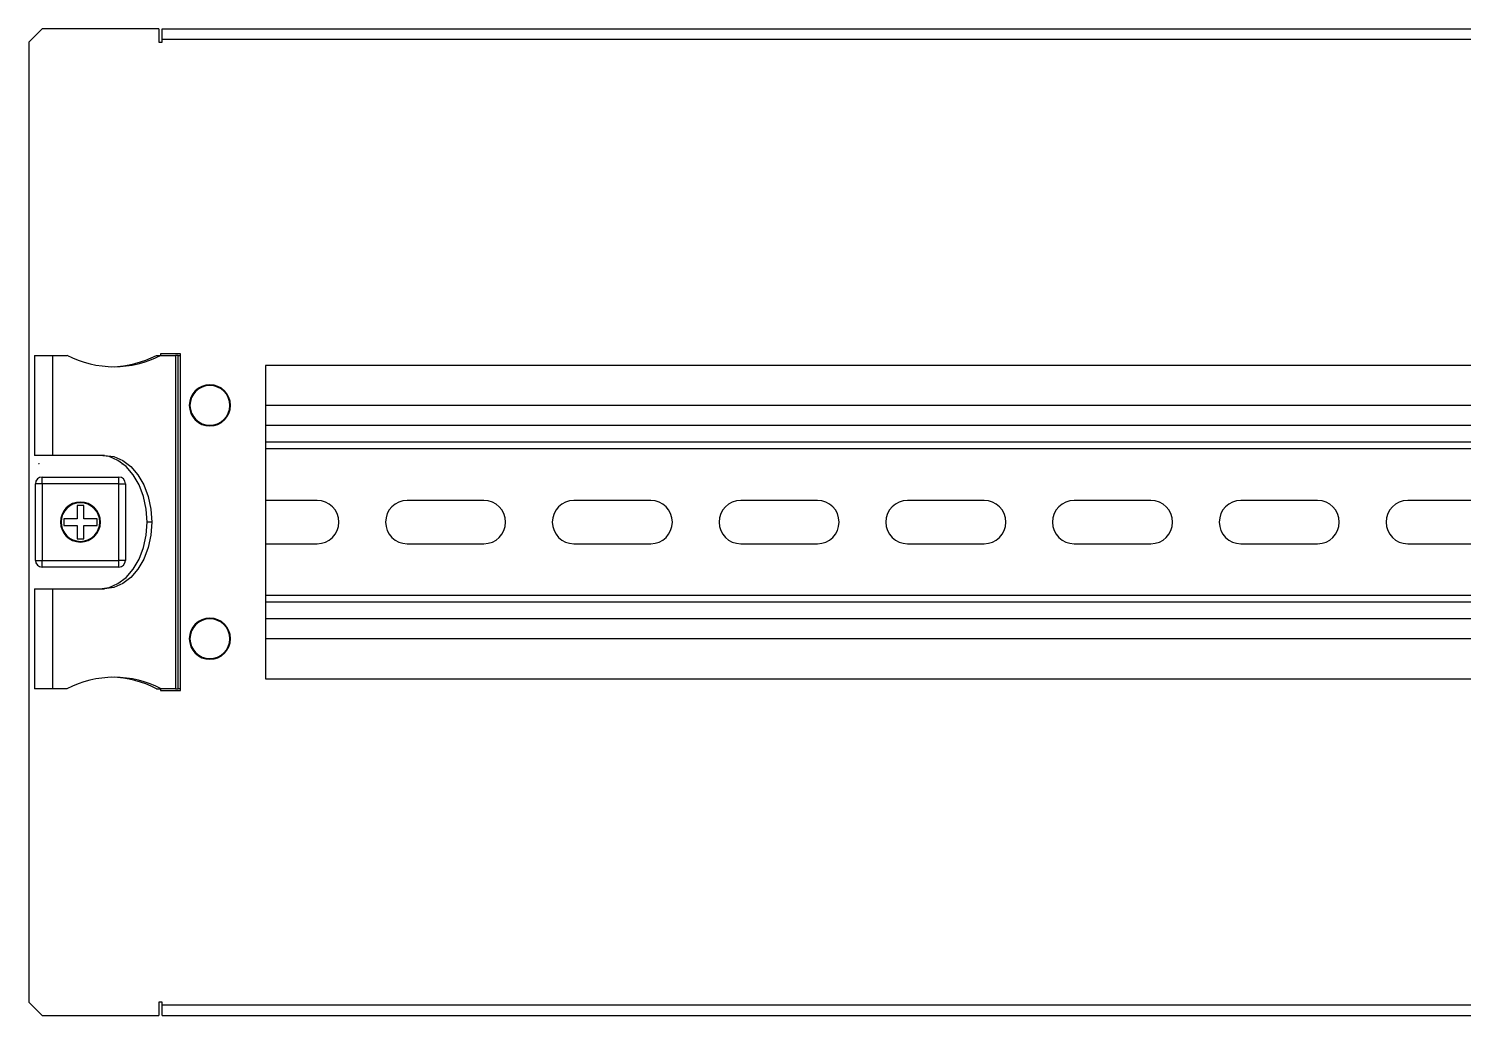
# Model space of a CAD drawing. Header units: millimetres. Extents: x -205 to 4435, y 0 to 4374.
# Drawn here: x 1445 to 1660.1, y 3179.3 to 3327.3 of the extents above; entities that cross this region are included whole.
import ezdxf

# ---------------------------------------------------------------- set-up
doc = ezdxf.new("R2010")
doc.units = ezdxf.units.MM

# ---------------------------------------------------------------- blocks, each defined once
blk = doc.blocks.new('A$Ca0305565')
at = {"color": 7, "linetype": 'Continuous', "lineweight": 25}
for p, q in [((2, 148), (0, 146)), ((19.5, 148), (2, 148)), ((19.5, 148), (19.5, 146)), ((20, 146.4), (20, 148)), ((20, 148), (430, 148)), ((20, 146), (20, 146.4)), ((430, 146.4), (20, 146.4)), ((0, 146), (0, 2)), ((19.5, 146), (20, 146)), ((0.87, 99), (0.87, 84)), ((0.87, 99), (3.6, 99)), ((3.6, 84), (3.6, 99)), ((3.6, 99), (5.73, 99)), ((19.16, 99), (19.87, 99)), ((19.75, 99.25), (19.75, 99)), ((22.75, 99.25), (19.75, 99.25)), ((19.87, 99), (21.99, 99)), ((21.99, 99), (21.99, 49)), ((22.41, 99), (21.99, 99)), ((22.41, 49), (22.41, 99)), ((22.41, 99), (22.75, 99)), ((22.75, 48.75), (22.75, 99.25)), ((35.5, 97.5), (35.5, 50.5)), ((414.5, 97.5), (35.5, 97.5)), ((24.17, 91.5), (24.07, 91.5)), ((30.16, 91.5), (30.25, 91.5)), ((414.5, 91.5), (35.5, 91.5)), ((3.6, 84), (0.87, 84)), ((11.38, 84), (3.6, 84)), ((414.5, 86), (35.5, 86)), ((1.5, 82.73), (1.46, 82.71)), ((1.5, 82.76), (1.5, 82.73)), ((1.54, 82.71), (1.5, 82.73)), ((13.96, 82.71), (14, 82.73)), ((14, 82.76), (14, 82.73)), ((14, 82.73), (14.04, 82.71)), ((1, 68.25), (1, 79.75)), ((2, 79.75), (1, 79.75)), ((2, 79.75), (2, 80.75)), ((2, 80.75), (13.5, 80.75)), ((2, 79.75), (2, 68.25)), ((13.5, 79.75), (2, 79.75)), ((13.5, 79.75), (13.5, 80.75)), ((13.5, 79.75), (14.5, 79.75)), ((13.5, 68.25), (13.5, 79.75)), ((14.5, 79.75), (14.5, 68.25)), ((8.25, 76.5), (7.25, 76.5)), ((7.25, 76.5), (7.25, 74.5)), ((8.25, 74.5), (8.25, 76.5)), ((43.25, 77.25), (35.5, 77.25)), ((68.25, 77.25), (56.75, 77.25)), ((93.25, 77.25), (81.75, 77.25)), ((118.25, 77.25), (106.75, 77.25)), ((143.25, 77.25), (131.75, 77.25)), ((168.25, 77.25), (156.75, 77.25)), ((193.25, 77.25), (181.75, 77.25)), ((218.25, 77.25), (206.75, 77.25)), ((7.25, 74.5), (5.25, 74.5)), ((5.25, 74.5), (5.25, 73.5)), ((5.25, 73.5), (7.25, 73.5)), ((7.25, 73.5), (7.25, 71.5)), ((10.25, 74.5), (8.25, 74.5)), ((8.25, 71.5), (8.25, 73.5)), ((8.25, 73.5), (10.25, 73.5)), ((10.25, 73.5), (10.25, 74.5)), ((18.45, 74), (17.75, 74)), ((7.25, 71.5), (8.25, 71.5)), ((35.5, 70.75), (43.25, 70.75)), ((56.75, 70.75), (68.25, 70.75)), ((81.75, 70.75), (93.25, 70.75)), ((106.75, 70.75), (118.25, 70.75)), ((131.75, 70.75), (143.25, 70.75)), ((156.75, 70.75), (168.25, 70.75)), ((181.75, 70.75), (193.25, 70.75)), ((206.75, 70.75), (218.25, 70.75)), ((1, 68.25), (2, 68.25)), ((2, 67.25), (2, 68.25)), ((2, 68.25), (13.5, 68.25)), ((13.5, 67.25), (2, 67.25)), ((13.5, 67.25), (13.5, 68.25)), ((14.5, 68.25), (13.5, 68.25)), ((0.87, 64), (0.87, 49)), ((0.87, 64), (3.6, 64)), ((3.6, 49), (3.6, 64)), ((3.6, 64), (11.38, 64)), ((414.5, 62), (35.5, 62)), ((24.17, 56.5), (24.07, 56.5)), ((30.16, 56.5), (30.25, 56.5)), ((414.5, 56.5), (35.5, 56.5)), ((35.5, 50.5), (414.5, 50.5)), ((3.6, 49), (0.87, 49)), ((5.73, 49), (3.6, 49)), ((19.16, 49), (19.87, 49)), ((19.75, 49), (19.75, 48.75)), ((19.75, 48.75), (22.75, 48.75)), ((21.99, 49), (19.87, 49)), ((21.99, 49), (22.41, 49)), ((22.75, 49), (22.41, 49)), ((0, 2), (2, 0)), ((2, 0), (19.5, 0)), ((20, 2), (19.5, 2)), ((19.5, 2), (19.5, 0)), ((20, 1.6), (20, 2)), ((20, 0), (20, 1.6)), ((20, 1.6), (430, 1.6)), ((20, 0), (430, 0))]:
    blk.add_line(p, q, dxfattribs=at)
at = {"color": 8, "linetype": 'Continuous', "lineweight": 25}
for p, q in [((414.5, 88.5), (35.5, 88.5)), ((414.5, 85), (35.5, 85)), ((414.5, 63), (35.5, 63)), ((414.5, 59.5), (35.5, 59.5))]:
    blk.add_line(p, q, dxfattribs=at)
at = {"color": 7, "linetype": 'Continuous', "lineweight": 25, "flags": 128}
for points in [[(17.75, 74), (17.61, 75.95), (17.21, 77.83), (16.55, 79.56), (15.67, 81.07), (14.6, 82.31), (13.38, 83.24), (12.05, 83.81), (10.67, 84)], [(11.38, 84), (12.76, 83.81), (14.09, 83.24), (15.31, 82.31), (16.38, 81.07), (17.26, 79.56), (17.91, 77.83), (18.32, 75.95), (18.45, 74)], [(10.67, 64), (12.05, 64.19), (13.38, 64.76), (14.6, 65.69), (15.67, 66.93), (16.55, 68.44), (17.21, 70.17), (17.61, 72.05), (17.75, 74)], [(18.45, 74), (18.32, 72.05), (17.91, 70.17), (17.26, 68.44), (16.38, 66.93), (15.31, 65.69), (14.09, 64.76), (12.76, 64.19), (11.38, 64)]]:
    blk.add_lwpolyline(points, dxfattribs=at)
at = {"color": 7, "linetype": 'Continuous', "lineweight": 25}
for centre, radius, start, end in [((12.8, 112.79), 15.49, 242.8446, 297.1554), ((12, 113.08), 15.8, 271.6184, 296.9703), ((27.16, 91.5), 3.09, 0, 180), ((27.16, 91.5), 2.99, 0, 180), ((27.16, 91.5), 3.09, 180, 0), ((27.16, 91.5), 2.99, 180, 0), ((2, 79.75), 1, 90, 180), ((13.5, 79.75), 1, 0, 90), ((7.75, 74), 3, 0, 180), ((7.75, 74), 2.9, 0, 180), ((43.25, 74), 3.25, 0, 90), ((56.75, 74), 3.25, 90, 270), ((68.25, 74), 3.25, 0, 90), ((81.75, 74), 3.25, 90, 270), ((93.25, 74), 3.25, 0, 90), ((106.75, 74), 3.25, 90, 270), ((118.25, 74), 3.25, 0, 90), ((131.75, 74), 3.25, 90, 270), ((143.25, 74), 3.25, 0, 90), ((156.75, 74), 3.25, 90, 270), ((168.25, 74), 3.25, 0, 90), ((181.75, 74), 3.25, 90, 270), ((193.25, 74), 3.25, 0, 90), ((206.75, 74), 3.25, 90, 270), ((7.75, 74), 3, 180, 0), ((7.75, 74), 2.9, 180, 0), ((43.25, 74), 3.25, 270, 0), ((68.25, 74), 3.25, 270, 0), ((93.25, 74), 3.25, 270, 0), ((118.25, 74), 3.25, 270, 0), ((143.25, 74), 3.25, 270, 0), ((168.25, 74), 3.25, 270, 0), ((193.25, 74), 3.25, 270, 0), ((2, 68.25), 1, 180, 270), ((13.5, 68.25), 1, 270, 0), ((27.16, 56.5), 3.09, 0, 180), ((27.16, 56.5), 2.99, 0, 180), ((27.16, 56.5), 3.09, 180, 0), ((27.16, 56.5), 2.99, 180, 0), ((12.88, 34.95), 15.76, 90.2938, 116.9834), ((12, 34.92), 15.8, 63.0301, 88.3813), ((12.72, 34.95), 15.76, 63.0166, 89.7062)]:
    blk.add_arc(centre, radius, start, end, dxfattribs=at)
blk = doc.blocks.new('*U393')
blk.add_blockref('A$Ca0305565', (-12, 536.23))

msp = doc.modelspace()

# ---------------------------------------------------------------- block references
msp.add_blockref('*U393', (1457.04, 2643.02))

doc.saveas('drawing.dxf')
